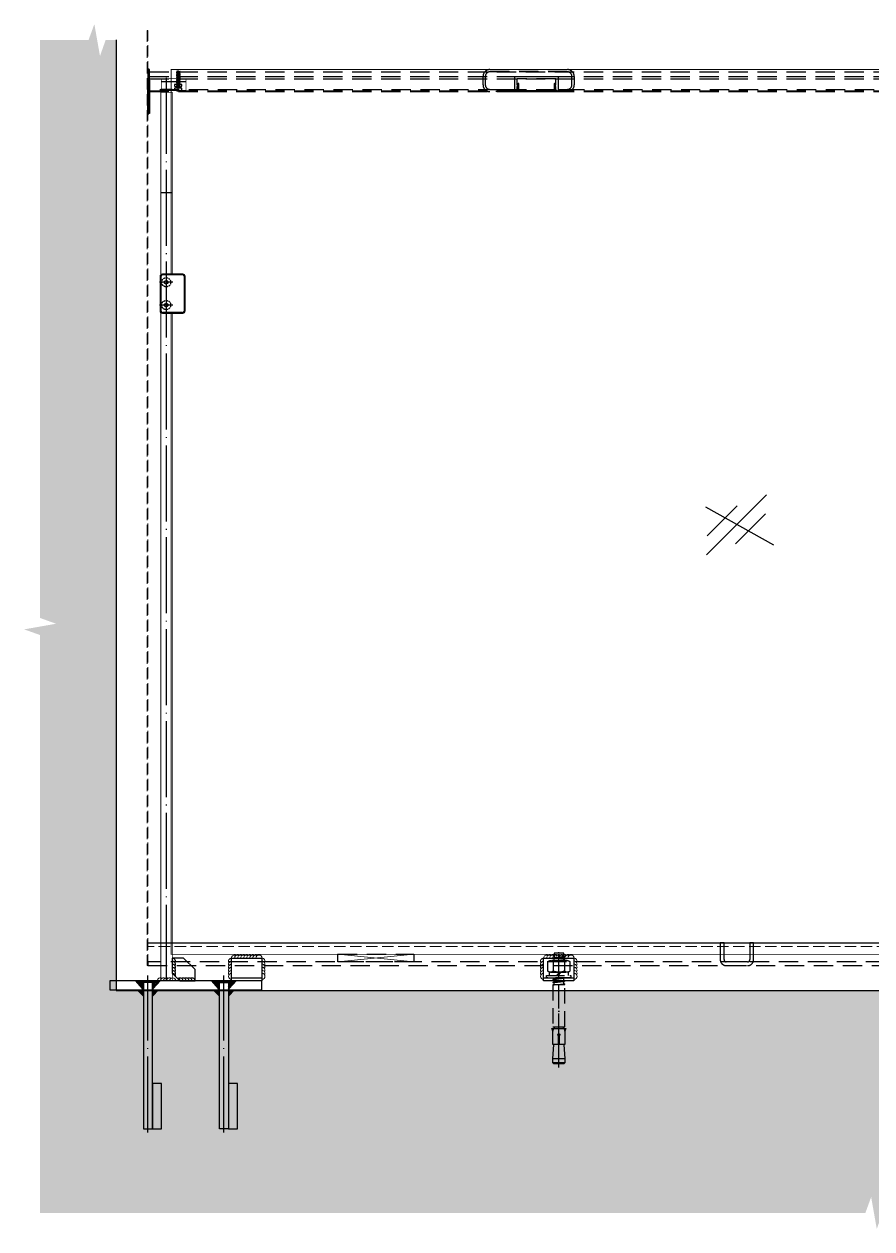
# Model space of a CAD drawing. Header units: millimetres. Extents: x -4 to 2227, y -13 to 1574.
# Drawn here: x -4 to 1111, y -13 to 1574 of the extents above; entities that cross this region are included whole.
import ezdxf

# ---------------------------------------------------------------- set-up
doc = ezdxf.new("R2010")
doc.units = ezdxf.units.MM
for name, pattern in [('CENTER', [2, 1.25, -0.25, 0.25, -0.25]), ('DASH', [0.35, 0.25, -0.1]), ('DASHED', [19.05, 12.7, -6.35]), ('DOTE', [2.42, 2, -0.2, 0.02, -0.2]), ('HIDDEN', [9.525, 6.35, -3.175])]:
    doc.linetypes.add(name, pattern=pattern)
for name, color, linetype in [('@F03_Section_Glass', 4, 'Continuous'), ('@F05_Section_Steel', 24, 'Continuous'), ('@F09_Submate', 8, 'Continuous'), ('@F17_Gridline_Other', 132, 'Continuous'), ('DIM', 8, 'Continuous'), ('F01_Section_Alu.E', 92, 'Continuous'), ('F06_Section_Steel', 24, 'Continuous'), ('F08_Hardware', 13, 'Continuous'), ('F09_Submate', 8, 'Continuous'), ('F23_Wall', 2, 'Continuous'), ('F25_Stru_Fill', 252, 'Continuous'), ('F26_Dote', 1, 'DOTE'), ('F57_Sign', 240, 'Continuous'), ('F58_Dote', 1, 'DOTE'), ('pj', 4, 'Continuous'), ('WELD', 8, 'Continuous'), ('XX', 6, 'DASHED'), ('ZX', 1, 'CENTER'), ('图框', 7, 'Continuous')]:
    doc.layers.add(name, color=color, linetype=linetype)
doc.layers.add('JY-11填充层', color=8, linetype='Continuous', lineweight=5)
doc.layers.add('虚线', color=6, linetype='HIDDEN', lineweight=13)
pattern_1 = [(45, (-65008.453, 15002.4512), (-1.122532015, 1.122532015), []), (135, (-65008.453, 15002.4512), (-1.122532015, -1.122532015), [])]
pattern_2 = [(45, (408.65, 349.05), (-112.25, 112.25), [])]

# ---------------------------------------------------------------- blocks, each defined once
blk = doc.blocks.new('A$C2D332B79')
at = {"layer": 'DIM', "linetype": 'DASHED', "ltscale": 450}
blk.add_line((7.2, 0), (358.3, 351.1), dxfattribs=at)
at = {"layer": 'DIM'}
for p, q in [((9.8, 110.5), (185.3, 286)), ((0, 279.9), (398.5, 58.2)), ((176.3, 65), (351.8, 240.6))]:
    blk.add_line(p, q, dxfattribs=at)
blk = doc.blocks.new('*U77')
at = {"layer": 'JY-11填充层'}
for centre, end in [((4, 0), 180), ((8, 0), 120), ((12, 0), 120), ((16, 0), 120), ((20, 0), 120), ((24, 0), 120)]:
    blk.add_arc(centre, 4, 0, end, dxfattribs=at)
blk = doc.blocks.new('*U14')
at = {"layer": 'JY-11填充层'}
for centre, end in [((4, 0), 180), ((8, 0), 120), ((12, 0), 120), ((16, 0), 120), ((20, 0), 120), ((24, 0), 120), ((28, 0), 120), ((32, 0), 120), ((36, 0), 120)]:
    blk.add_arc(centre, 4, 0, end, dxfattribs=at)
blk = doc.blocks.new('30角钢（平面）')
at = {"layer": '@F05_Section_Steel', "elevation": 0}
for points in [[(171496.2, -73616), (171496.2, -73586), (171456.2, -73586), (171456.2, -73616), (171496.2, -73616)], [(171496.2, -73612), (171496.2, -73612), (171456.2, -73612)]]:
    blk.add_lwpolyline(points, dxfattribs=at)
at = {"layer": 'JY-11填充层', "rotation": 90}
blk.add_blockref('*U77', (171456.2, -73614, 0), dxfattribs=at)
at = {"layer": 'JY-11填充层'}
blk.add_blockref('*U14', (171456.2, -73586, 0), dxfattribs=at)
at = {"layer": 'JY-11填充层', "xscale": -1, "rotation": 270}
blk.add_blockref('*U77', (171496.2, -73614, 0), dxfattribs=at)
blk = doc.blocks.new('FB10X15')
at = {"layer": 'F26_Dote', "linetype": 'DOTE', "ltscale": 10}
blk.add_line((73.71, 0), (-22.26, 0), dxfattribs=at)
at = {"layer": 'XX'}
for p, q in [((-17.34, -5), (-16.12, 5)), ((-14.16, 4), (-15.82, 4)), ((-14.84, -5), (-14.14, 0.74)), ((-13.06, 4.62), (-5.68, 4.62)), ((-2, 2), (-4.6, -0.6)), ((-2, 0.6), (-4.6, -2)), ((0.84, 4), (0, 4)), ((0.16, -5), (1.38, 5)), ((3.34, 4), (1.68, 4)), ((2.66, -5), (3.88, 5)), ((5.84, 4), (4.18, 4)), ((5.16, -5), (5.86, 0.74)), ((66.76, -5), (66.76, 5)), ((70.06, -5), (70.06, 5)), ((-15.14, -4), (-16.8, -4)), ((-14.14, -4), (-14.3, -4)), ((-13.06, -4.62), (-5.68, -4.62)), ((2.36, -4), (0.7, -4)), ((4.86, -4), (3.2, -4)), ((5.86, -4), (5.7, -4))]:
    blk.add_line(p, q, dxfattribs=at)
for points in [[(0, 10.1), (-2, 10.1), (-2, -9.9), (0, -9.9)], [(-17.34, -5), (-16.8, -4), (-15.82, 4), (-16.12, 5), (-16.66, 4), (-17.64, -4)], [(-4.6, 8.05), (-2, 8.05), (-2, -8.05), (-4.6, -8.05)], [(2.66, -5), (3.2, -4), (4.18, 4), (3.88, 5), (3.34, 4), (2.36, -4)], [(40.26, -5), (5.86, -5), (5.86, 5), (40.26, 5)]]:
    blk.add_lwpolyline(points, close=True, dxfattribs=at)
for points in [[(-17.64, -4), (-20.14, -4), (-20.14, 4), (-16.66, 4)], [(-14.14, 4.03), (-14.16, 4), (-15.14, -4), (-14.84, -5), (-14.3, -4), (-14.14, -2.68)], [(0, -4.47), (0.16, -5), (0.7, -4), (1.68, 4), (1.38, 5), (0.84, 4), (0, -2.86)], [(5.86, 4.03), (5.84, 4), (4.86, -4), (5.16, -5), (5.7, -4), (5.86, -2.68)], [(40.26, 3.9), (41.86, 3.9)], [(54.86, -4.13), (66.76, -5), (70.06, -5), (70.86, -4.2), (70.86, 4.2), (70.06, 5), (66.76, 5), (54.86, 4.13)], [(41.86, -3.9), (40.26, -3.9)]]:
    blk.add_lwpolyline(points, dxfattribs=at)
for points in [[(-13.06, 9.24), (-5.68, 9.24, -0.221695), (-4.6, 6.93), (-4.6, -6.93, -0.221695), (-5.68, -9.24), (-13.06, -9.24, -0.221695), (-14.14, -6.93), (-14.14, 6.93, -0.221695)], [(43.86, -5), (54.86, -5), (54.86, -0.6), (47.39, -0.6, -2.21525), (47.39, 0.6), (54.86, 0.6), (54.86, 5), (43.86, 5), (41.86, 5.8), (41.86, -5.8)]]:
    blk.add_lwpolyline(points, format="xyb", close=True, dxfattribs=at)
for points in [[(-14.14, 6.93, 0.221695), (-13.06, 4.62, 0.233154), (-13.06, -4.62, 0.221695), (-14.14, -6.93)], [(-4.6, 6.93, -0.221695), (-5.68, 4.62, -0.233154), (-5.68, -4.62, -0.221695), (-4.6, -6.93)]]:
    blk.add_lwpolyline(points, format="xyb", dxfattribs=at)
for centre, start, end in [((40.11, 23.2), 275.41211, 281.64943), ((40.11, -23.2), 78.35057, 84.58789)]:
    blk.add_arc(centre, 18.59, start, end, dxfattribs=at)
blk = doc.blocks.new('YM02-V')
at = {"layer": 'F06_Section_Steel'}
h = blk.add_hatch(dxfattribs=at)
h.set_pattern_fill('ANSI37', color=4, style=0)
h.set_pattern_definition(pattern_1)
h.paths.add_polyline_path([(0, 66), (0, 50), (2, 50), (2, 56), (10, 56), (10, 57)])
h.paths.add_polyline_path([(12, 64), (12, 56), (20, 56)])
h.paths.add_polyline_path([(12, 57), (10, 57), (10, 56), (12, 56)])
h.paths.add_polyline_path([(12, 44), (10, 44), (10, 43), (12, 43)])
h.paths.add_polyline_path([(10, 43), (10, 44), (2, 44), (2, 50), (0, 50), (0, 34)])
h.paths.add_polyline_path([(20, 44), (12, 44), (12, 36)])
h = blk.add_hatch(dxfattribs=at)
h.set_pattern_fill('ANSI37', color=4, style=0)
h.set_pattern_definition(pattern_1)
h.paths.add_polyline_path([(0, -66), (0, -50), (2, -50), (2, -56), (10, -56), (10, -57)])
h.paths.add_polyline_path([(12, -64), (12, -56), (20, -56)])
h.paths.add_polyline_path([(12, -57), (10, -57), (10, -56), (12, -56)])
h.paths.add_polyline_path([(12, -44), (10, -44), (10, -43), (12, -43)])
h.paths.add_polyline_path([(10, -43), (10, -44), (2, -44), (2, -50), (0, -50), (0, -34)])
h.paths.add_polyline_path([(20, -44), (12, -44), (12, -36)])
at = {"layer": 'F06_Section_Steel', "color": 4}
for p, q in [((10, 57), (0, 66)), ((12, 64), (20, 56)), ((12, 57), (10, 57)), ((10, 57), (10, 56)), ((10, 43), (0, 34)), ((10, 43), (10, 44)), ((12, 43), (10, 43)), ((12, 36), (20, 44)), ((10, -43), (0, -34)), ((12, -43), (10, -43)), ((10, -43), (10, -44)), ((12, -36), (20, -44)), ((10, -57), (0, -66)), ((10, -57), (10, -56)), ((12, -57), (10, -57)), ((12, -64), (20, -56))]:
    blk.add_line(p, q, dxfattribs=at)
at = {"layer": 'F06_Section_Steel'}
for points in [[(12, -100), (12, 100), (0, 100), (0, -100)], [(195, 68), (135, 68), (135, 56), (195, 56), (195, 68)], [(195, 44), (2, 44), (2, 56), (195, 56), (195, 44)], [(195, -44), (2, -44), (2, -56), (195, -56), (195, -44)], [(195, -32), (135, -32), (135, -44), (195, -44), (195, -32)]]:
    blk.add_lwpolyline(points, close=True, dxfattribs=at)
at = {"layer": 'F58_Dote', "ltscale": 50}
for p, q in [((199.6, 50), (-6.9, 50)), ((199.6, -50), (-6.9, -50))]:
    blk.add_line(p, q, dxfattribs=at)
blk = doc.blocks.new('肋板')
at = {"layer": '@F05_Section_Steel', "elevation": 0}
blk.add_lwpolyline([(-135353.8, 59079.8), (-135373.8, 59079.8), (-135373.8, 59094.8), (-135358.8, 59109.8), (-135343.8, 59109.8), (-135343.8, 59089.8)], close=True, dxfattribs=at)
at = {"layer": 'WELD'}
for centre, start, end in [((-135343.8, 59105.8, 0), 90, 210), ((-135343.8, 59101.8, 0), 90, 210), ((-135343.8, 59097.8, 0), 90, 210), ((-135343.8, 59093.8, 0), 90, 210), ((-135343.8, 59101.8, 0), 90, 150), ((-135343.8, 59097.8, 0), 90, 150), ((-135343.8, 59093.8, 0), 90, 150), ((-135369.8, 59079.8, 0), 60, 180), ((-135365.8, 59079.8, 0), 60, 180), ((-135365.8, 59079.8, 0), 120, 180), ((-135361.8, 59079.8, 0), 60, 180), ((-135361.8, 59079.8, 0), 120, 180), ((-135357.8, 59079.8, 0), 60, 180), ((-135357.8, 59079.8, 0), 120, 180), ((-135353.8, 59079.8, 0), 60, 180), ((-135353.8, 59079.8, 0), 120, 180), ((-135349.8, 59079.8, 0), 90, 180), ((-135349.8, 59079.8, 0), 120, 180), ((-135343.8, 59089.8, 0), 90, 210), ((-135343.8, 59085.8, 0), 90, 180), ((-135343.8, 59089.8, 0), 90, 150), ((-135343.8, 59085.8, 0), 90, 150)]:
    blk.add_arc(centre, 4, start, end, dxfattribs=at)
blk = doc.blocks.new('*U83')
at = {"layer": 'JY-11填充层'}
for centre, end in [((4, 0), 180), ((8, 0), 120), ((12, 0), 120), ((16, 0), 120), ((20, 0), 120)]:
    blk.add_arc(centre, 4, 0, end, dxfattribs=at)
blk = doc.blocks.new('*U23')
at = {"layer": 'pj'}
for p, q in [((-2.1, 0), (-2.1, -0.5)), ((-2.5, -0.8), (2.5, -0.4)), ((-2.5, -0.8), (2.5, -0.4)), ((-2.1, -0.5), (-2.5, -0.8)), ((-2.5, -0.8), (-2.5, -0.8)), ((-2.5, -0.8), (-2.1, -1.1)), ((-2.5, -1.6), (2.5, -1.2)), ((-2.5, -1.6), (2.5, -1.2)), ((-2.1, -1.3), (-2.5, -1.6)), ((-2.5, -1.6), (-2.5, -1.6)), ((-2.5, -1.6), (-2.1, -1.9)), ((-2.5, -2.4), (2.5, -2)), ((-2.5, -2.4), (2.5, -2)), ((-2.5, -2.4), (-2.1, -2.1)), ((-2.1, -2.7), (-2.5, -2.4)), ((-2.5, -2.4), (-2.5, -2.4)), ((-2.5, -3.2), (2.5, -2.8)), ((-2.5, -3.2), (2.5, -2.8)), ((-2.5, -3.2), (-2.1, -2.9)), ((-2.5, -3.2), (-2.5, -3.2)), ((-2.1, -3.5), (-2.5, -3.2)), ((-2.5, -4), (2.5, -3.6)), ((-2.5, -4), (2.5, -3.6)), ((-2.5, -4), (-2.1, -3.7)), ((-2.5, -4), (-2.5, -4)), ((-2.1, -4.3), (-2.5, -4)), ((-2.5, -4.8), (2.5, -4.4)), ((-2.5, -4.8), (2.5, -4.4)), ((-2.5, -4.8), (-2.1, -4.5)), ((-2.5, -4.8), (-2.5, -4.8)), ((-2.1, -5.1), (-2.5, -4.8)), ((-2.5, -5.6), (2.5, -5.2)), ((-2.5, -5.6), (2.5, -5.2)), ((-2.5, -5.6), (-2.1, -5.3)), ((-2.5, -5.6), (-2.5, -5.6)), ((-2.1, -5.9), (-2.5, -5.6)), ((-2.5, -6.4), (2.5, -6)), ((-2.5, -6.4), (2.5, -6)), ((-2.5, -6.4), (-2.1, -6.1)), ((-2.5, -6.4), (-2.5, -6.4)), ((-2.1, -6.7), (-2.5, -6.4)), ((-2.5, -7.2), (2.5, -6.8)), ((-2.5, -7.2), (2.5, -6.8)), ((-2.5, -7.2), (-2.1, -6.9)), ((-2.5, -7.2), (-2.5, -7.2)), ((-2.1, -7.5), (-2.5, -7.2)), ((-2.5, -8), (2.5, -7.6)), ((-2.5, -8), (2.5, -7.6)), ((-2.5, -8), (-2.1, -7.7)), ((-2.5, -8), (-2.5, -8)), ((-2.1, -8.3), (-2.5, -8)), ((-2.5, -8.8), (2.5, -8.4)), ((-2.5, -8.8), (2.5, -8.4)), ((-2.5, -8.8), (-2.1, -8.5)), ((-2.5, -8.8), (-2.5, -8.8)), ((-2.1, -9.1), (-2.5, -8.8)), ((-2.5, -9.6), (2.5, -9.2)), ((-2.5, -9.6), (2.5, -9.2)), ((-2.5, -9.6), (-2.1, -9.3)), ((-2.5, -9.6), (-2.5, -9.6)), ((-2.1, -9.9), (-2.5, -9.6)), ((-2.5, -10.4), (2.5, -10)), ((-2.5, -10.4), (2.5, -10)), ((-2.5, -10.4), (-2.1, -10.1)), ((-2.5, -10.4), (-2.5, -10.4)), ((-2.1, -10.7), (-2.5, -10.4)), ((-2.5, -11.2), (2.5, -10.8)), ((-2.5, -11.2), (2.5, -10.8)), ((-2.5, -11.2), (-2.1, -10.9)), ((-2.5, -11.2), (-2.5, -11.2)), ((-2.1, -11.5), (-2.5, -11.2)), ((-2.5, -12), (2.5, -11.6)), ((-2.5, -12), (2.5, -11.6)), ((-2.5, -12), (-2.1, -11.7)), ((-2.5, -12), (-2.5, -12)), ((-2.1, -12.3), (-2.5, -12)), ((-2.5, -12.8), (2.5, -12.4)), ((-2.5, -12.8), (2.5, -12.4)), ((-2.5, -12.8), (-2.1, -12.5)), ((-2.5, -12.8), (-2.5, -12.8)), ((-2.1, -13.1), (-2.5, -12.8)), ((-2.5, -13.6), (2.5, -13.2)), ((-2.5, -13.6), (2.5, -13.2)), ((-2.5, -13.6), (-2.1, -13.3)), ((-2.5, -13.6), (-2.5, -13.6)), ((-2.1, -13.9), (-2.5, -13.6)), ((-2.5, -14.4), (2.5, -14)), ((-2.5, -14.4), (2.5, -14)), ((-2.5, -14.4), (-2.1, -14.1)), ((-2.1, -14.7), (-2.5, -14.4)), ((-2.5, -14.4), (-2.5, -14.4)), ((-2.5, -15.2), (2.5, -14.8)), ((-2.5, -15.2), (2.5, -14.8)), ((-2.1, -14.9), (-2.5, -15.2)), ((-2.5, -15.2), (-2.5, -15.2)), ((-2.5, -15.2), (-2.1, -15.5)), ((-2.5, -16), (2.5, -15.6)), ((-2.5, -16), (2.5, -15.6)), ((-2.1, -15.7), (-2.5, -16)), ((-2.1, -0.5), (2.1, -0.1)), ((-2.1, -1.1), (2.1, -0.7)), ((-2.1, -1.3), (2.1, -0.9)), ((-2.1, -1.1), (-2.1, -1.3)), ((-2.1, -1.9), (2.1, -1.5)), ((-2.1, -2.1), (2.1, -1.7)), ((-2.1, -1.9), (-2.1, -2)), ((-2.1, -2.1), (-2.1, -2)), ((-2.1, -2.7), (2.1, -2.3)), ((-2.1, -2.9), (2.1, -2.5)), ((-2.1, -2.7), (-2.1, -2.8)), ((-2.1, -2.9), (-2.1, -2.8)), ((-2.1, -3.5), (2.1, -3.1)), ((-2.1, -3.7), (2.1, -3.3)), ((-2.1, -3.5), (-2.1, -3.6)), ((-2.1, -3.7), (-2.1, -3.6)), ((-2.1, -4.3), (2.1, -3.9)), ((-2.1, -4.5), (2.1, -4.1)), ((-2.1, -4.3), (-2.1, -4.4)), ((-2.1, -4.5), (-2.1, -4.4)), ((-2.1, -5.1), (2.1, -4.7)), ((-2.1, -5.3), (2.1, -4.9)), ((-2.1, -5.1), (-2.1, -5.2)), ((-2.1, -5.3), (-2.1, -5.2)), ((-2.1, -5.9), (2.1, -5.5)), ((-2.1, -6.1), (2.1, -5.7)), ((-2.1, -5.9), (-2.1, -6)), ((-2.1, -6.1), (-2.1, -6)), ((-2.1, -6.7), (2.1, -6.3)), ((-2.1, -6.9), (2.1, -6.5)), ((-2.1, -6.7), (-2.1, -6.8)), ((-2.1, -6.9), (-2.1, -6.8)), ((-2.1, -7.5), (2.1, -7.1)), ((-2.1, -7.7), (2.1, -7.3)), ((-2.1, -7.5), (-2.1, -7.6)), ((-2.1, -7.7), (-2.1, -7.6)), ((-2.1, -8.3), (2.1, -7.9)), ((-2.1, -8.5), (2.1, -8.1)), ((-2.1, -8.3), (-2.1, -8.4)), ((-2.1, -8.5), (-2.1, -8.4)), ((-2.1, -9.1), (2.1, -8.7)), ((-2.1, -9.3), (2.1, -8.9)), ((-2.1, -9.1), (-2.1, -9.2)), ((-2.1, -9.3), (-2.1, -9.2)), ((-2.1, -9.9), (2.1, -9.5)), ((-2.1, -10.1), (2.1, -9.7)), ((-2.1, -9.9), (-2.1, -10)), ((-2.1, -10.1), (-2.1, -10)), ((-2.1, -10.7), (2.1, -10.3)), ((-2.1, -10.9), (2.1, -10.5)), ((-2.1, -10.7), (-2.1, -10.8)), ((-2.1, -10.9), (-2.1, -10.8)), ((-2.1, -11.5), (2.1, -11.1)), ((-2.1, -11.7), (2.1, -11.3)), ((-2.1, -11.5), (-2.1, -11.6)), ((-2.1, -11.7), (-2.1, -11.6)), ((-2.1, -12.3), (2.1, -11.9)), ((-2.1, -12.5), (2.1, -12.1)), ((-2.1, -12.3), (-2.1, -12.4)), ((-2.1, -12.5), (-2.1, -12.4)), ((-2.1, -13.1), (2.1, -12.7)), ((-2.1, -13.3), (2.1, -12.9)), ((-2.1, -13.1), (-2.1, -13.2)), ((-2.1, -13.3), (-2.1, -13.2)), ((-2.1, -13.9), (2.1, -13.5)), ((-2.1, -14.1), (2.1, -13.7)), ((-2.1, -14.1), (-2.1, -13.9)), ((-2.1, -14.7), (2.1, -14.3)), ((-2.1, -14.9), (2.1, -14.5)), ((-2.1, -14.8), (-2.1, -14.7)), ((-2.1, -14.8), (-2.1, -14.9)), ((-2.1, -15.5), (2.1, -15.1)), ((-2.1, -15.7), (2.1, -15.3)), ((-2.1, -15.5), (-2.1, -15.7)), ((2.1, 0), (2.1, -0.1)), ((2.1, -0.1), (2.5, -0.4)), ((2.5, -0.4), (2.1, -0.7)), ((2.1, -0.7), (2.1, -0.9)), ((2.1, -0.9), (2.5, -1.2)), ((2.5, -1.2), (2.1, -1.5)), ((2.1, -1.5), (2.1, -1.6)), ((2.1, -1.7), (2.1, -1.6)), ((2.5, -2), (2.1, -1.7)), ((2.1, -2.3), (2.5, -2)), ((2.1, -2.3), (2.1, -2.4)), ((2.1, -2.5), (2.1, -2.4)), ((2.5, -2.8), (2.1, -2.5)), ((2.1, -3.1), (2.5, -2.8)), ((2.1, -3.1), (2.1, -3.2)), ((2.1, -3.3), (2.1, -3.2)), ((2.5, -3.6), (2.1, -3.3)), ((2.1, -3.9), (2.5, -3.6)), ((2.1, -3.9), (2.1, -4)), ((2.1, -4.1), (2.1, -4)), ((2.5, -4.4), (2.1, -4.1)), ((2.1, -4.7), (2.5, -4.4)), ((2.1, -4.7), (2.1, -4.8)), ((2.1, -4.9), (2.1, -4.8)), ((2.5, -5.2), (2.1, -4.9)), ((2.1, -5.5), (2.5, -5.2)), ((2.1, -5.5), (2.1, -5.6)), ((2.1, -5.7), (2.1, -5.6)), ((2.5, -6), (2.1, -5.7)), ((2.1, -6.3), (2.5, -6)), ((2.1, -6.3), (2.1, -6.4)), ((2.1, -6.5), (2.1, -6.4)), ((2.5, -6.8), (2.1, -6.5)), ((2.1, -7.1), (2.5, -6.8)), ((2.1, -7.1), (2.1, -7.2)), ((2.1, -7.3), (2.1, -7.2)), ((2.5, -7.6), (2.1, -7.3)), ((2.1, -7.9), (2.5, -7.6)), ((2.1, -7.9), (2.1, -8)), ((2.1, -8.1), (2.1, -8)), ((2.5, -8.4), (2.1, -8.1)), ((2.1, -8.7), (2.5, -8.4)), ((2.1, -8.7), (2.1, -8.8)), ((2.1, -8.9), (2.1, -8.8)), ((2.5, -9.2), (2.1, -8.9)), ((2.1, -9.5), (2.5, -9.2)), ((2.1, -9.5), (2.1, -9.6)), ((2.1, -9.7), (2.1, -9.6)), ((2.5, -10), (2.1, -9.7)), ((2.1, -10.3), (2.5, -10)), ((2.1, -10.3), (2.1, -10.4)), ((2.1, -10.5), (2.1, -10.4)), ((2.5, -10.8), (2.1, -10.5)), ((2.1, -11.1), (2.5, -10.8)), ((2.1, -11.1), (2.1, -11.2)), ((2.1, -11.3), (2.1, -11.2)), ((2.5, -11.6), (2.1, -11.3)), ((2.1, -11.9), (2.5, -11.6)), ((2.1, -11.9), (2.1, -12)), ((2.1, -12.1), (2.1, -12)), ((2.5, -12.4), (2.1, -12.1)), ((2.1, -12.7), (2.5, -12.4)), ((2.1, -12.7), (2.1, -12.8)), ((2.1, -12.9), (2.1, -12.8)), ((2.5, -13.2), (2.1, -12.9)), ((2.1, -13.5), (2.5, -13.2)), ((2.1, -13.7), (2.1, -13.5)), ((2.5, -14), (2.1, -13.7)), ((2.1, -14.3), (2.5, -14)), ((2.1, -14.4), (2.1, -14.3)), ((2.1, -14.4), (2.1, -14.5)), ((2.1, -14.5), (2.5, -14.8)), ((2.5, -14.8), (2.1, -15.1)), ((2.1, -15.1), (2.1, -15.3)), ((2.1, -15.3), (2.5, -15.6)), ((2.5, -15.6), (2.1, -15.9)), ((2.5, -0.4), (2.5, -0.4)), ((2.5, -1.2), (2.5, -1.2)), ((2.5, -2), (2.5, -2)), ((2.5, -2.8), (2.5, -2.8)), ((2.5, -3.6), (2.5, -3.6)), ((2.5, -4.4), (2.5, -4.4)), ((2.5, -5.2), (2.5, -5.2)), ((2.5, -6), (2.5, -6)), ((2.5, -6.8), (2.5, -6.8)), ((2.5, -7.6), (2.5, -7.6)), ((2.5, -8.4), (2.5, -8.4)), ((2.5, -9.2), (2.5, -9.2)), ((2.5, -10), (2.5, -10)), ((2.5, -10.8), (2.5, -10.8)), ((2.5, -11.6), (2.5, -11.6)), ((2.5, -12.4), (2.5, -12.4)), ((2.5, -13.2), (2.5, -13.2)), ((2.5, -14), (2.5, -14)), ((2.5, -14.8), (2.5, -14.8)), ((2.5, -15.6), (2.5, -15.6)), ((-2.5, -16), (-2.5, -16)), ((-2.5, -16), (-2.1, -16.3)), ((-2.5, -16.8), (2.5, -16.4)), ((-2.5, -16.8), (2.5, -16.4)), ((-2.5, -16.8), (-2.1, -16.5)), ((-2.1, -17.1), (-2.5, -16.8)), ((-2.5, -16.8), (-2.5, -16.8)), ((-2.1, -16.3), (2.1, -15.9)), ((-2.1, -16.5), (2.1, -16.1)), ((-2.1, -16.3), (-2.1, -16.4)), ((-2.1, -16.5), (-2.1, -16.4)), ((-2.1, -17.1), (2.1, -16.7)), ((-2.1, -17.2), (-2.1, -17.1)), ((2.5, -17.2), (-2.1, -17.2)), ((-0.9, -17.2), (2.1, -16.9)), ((1.8, -17.2), (2.5, -17.2)), ((2.1, -15.9), (2.1, -16)), ((2.1, -16.1), (2.1, -16)), ((2.5, -16.4), (2.1, -16.1)), ((2.1, -16.7), (2.5, -16.4)), ((2.1, -16.9), (2.1, -16.7)), ((2.5, -17.2), (2.1, -16.9)), ((2.5, -16.4), (2.5, -16.4)), ((2.5, -17.2), (2.5, -17.2))]:
    blk.add_line(p, q, dxfattribs=at)
blk.add_lwpolyline([(-4.8, 2.1), (-4.8, 0), (4.8, 0), (4.8, 2.1, 0.148437), (0.4, 3.7), (0.4, 3.5), (-0.4, 3.5), (-0.4, 3.7, 0.148437)], format="xyb", close=True, dxfattribs=at)
at = {"layer": 'ZX', "ltscale": 0.1}
blk.add_line((0, 4.7), (0, -18.2), dxfattribs=at)

msp = doc.modelspace()

# ---------------------------------------------------------------- hatches: boundary and pattern name
at = {"layer": 'F09_Submate', "linetype": 'ByBlock'}
h = msp.add_hatch(dxfattribs=at)
h.set_pattern_fill('DOTS', color=8, scale=0.75, style=0)
h.set_pattern_definition([(0, (-4771315.449, -2191642.4098), (0.5953125, 1.190625), [0, -1.190625])])
edge = h.paths.add_edge_path()
edge.add_arc((160.6, 1454.3), 2, 90, 179.9327)
edge.add_line((158.6, 1454.3), (158.6, 1514.1))
edge.add_line((158.6, 1514.1), (158.6, 1516.1))
edge.add_arc((160.6, 1516.1), 2, 180, 270)
edge.add_line((160.6, 1514.1), (160.6, 1456.3))
h = msp.add_hatch(dxfattribs=at)
h.set_pattern_fill('DOTS', color=8, scale=0.75, style=0)
h.set_pattern_definition([(0, (-4771315.449, -2191642.4096), (0.5953125, 1.190625), [0, -1.190625])])
edge = h.paths.add_edge_path()
edge.add_arc((160.6, 1454.3), 2, 90, 179.9327)
edge.add_line((158.6, 1454.3), (158.6, 1514.1))
edge.add_line((158.6, 1514.1), (158.6, 1516.1))
edge.add_arc((160.6, 1516.1), 2, 180, 270)
edge.add_line((160.6, 1514.1), (160.6, 1456.3))
at = {"layer": 'F25_Stru_Fill'}
h = msp.add_hatch(dxfattribs=at)
h.set_pattern_fill('钢筋混凝土', color=256, scale=15, style=0)
h.set_pattern_definition([(45, (-4685023.83, -2137521.916), (-26.5165043, 26.5165043), []), (50, (-4685023.83, -2137521.92), (107.5890274, -9.4128202), [11.25, -123.75]), (355, (-4685023.83, -2137521.92), (-20.8127, 112.82882), [9, -99]), (100.4514, (-4685014.87, -2137522.7), (86.7764073, 103.4159313), [9.5610285, -105.1713168]), (46.1842, (-4685023.83, -2137491.92), (160.0861573, -24.827852), [16.875, -185.625]), (96.6356, (-4685010.49, -2137493.99), (140.199406, 146.1176806), [14.341543, -157.75695]), (351.1842, (-4685023.83, -2137491.92), (140.199292, 146.11779), [13.5, -148.5]), (21, (-4685008.83, -2137499.42), (89.5360578, -60.3928336), [11.25, -123.75]), (326, (-4685008.83, -2137499.42), (36.4972998, 108.7725068), [9, -99]), (71.4514, (-4685001.37, -2137504.45), (126.0333943, 48.3795745), [9.5610285, -105.1713168]), (37.5, (-4685023.83, -2137521.916), (1.8239783, 49.93407807), [0, -97.8, 0, -100.5, 0, -99.375]), (7.5, (-4685023.83, -2137521.916), (39.4604306, 59.1617568), [0, -57.3, 0, -95.55, 0, -37.875]), (327.5, (-4685057.28, -2137521.916), (80.07336543, -3.38323076), [0, -37.5, 0, -117, 0, -155.25]), (317.5, (-4685072.28, -2137521.916), (87.4779254, 15.01574735), [0, -48.75, 0, -77.7, 0, -110.25])])
h.paths.add_polyline_path([(2226.7, 779.9), (2205.7, 776.2), (2226.7, 768.7)], flags=17)
h.paths.add_polyline_path([(1854.2, 8.4), (1854.2, 301.5), (116.7, 301.5), (116.7, 1552.9), (102.9, 1552.9), (95.5, 1531.9), (88.1, 1573.9), (80.4, 1552.9), (16.7, 1552.9), (16.7, 791.9), (37.7, 784.3), (-4.3, 776.9), (16.7, 769.4), (16.7, 8.4), (1102.6, 8.4), (1110.2, 29.4), (1117.6, -12.6), (1125.1, 8.4)])
at = {"layer": 'JY-11填充层'}
h = msp.add_hatch(dxfattribs=at)
h.set_pattern_fill('ANSI31', color=256, scale=100)
h.set_pattern_definition(pattern_2)
h.paths.add_polyline_path([(408.6, 349.1), (458.6, 344.1), (508.6, 349.1)])
h = msp.add_hatch(dxfattribs=at)
h.set_pattern_fill('ANSI31', color=256, scale=100)
h.set_pattern_definition(pattern_2)
h.paths.add_polyline_path([(408.6, 339.1), (458.6, 344.1), (508.6, 339.1)])

# ---------------------------------------------------------------- linework, layer by layer
at = {"lineweight": -2, "ltscale": 0.1, "elevation": 0}
msp.add_lwpolyline([(204.1, 1193), (178.1, 1193, -0.414214), (175.1, 1196), (175.1, 1242, -0.414214), (178.1, 1245), (204.1, 1245, -0.414214), (207.1, 1242), (207.1, 1196, -0.414214)], format="xyb", close=True, dxfattribs=at)
at = {"layer": '@F03_Section_Glass', "const_width": 1, "elevation": 0}
msp.add_lwpolyline([(189.1, 1245), (189.1, 1514.1), (1732.9, 1514.1), (1732.9, 349.1), (189.1, 349.1), (189.1, 1193)], dxfattribs=at)
at = {"layer": '@F17_Gridline_Other', "linetype": 'DASH', "lineweight": 13, "ltscale": 60}
msp.add_line((1783.7, 359.1, 0), (158.6, 359.1, 0), dxfattribs=at)
at = {"layer": '@F17_Gridline_Other', "linetype": 'DASH', "lineweight": 13, "ltscale": 60, "elevation": 0}
msp.add_lwpolyline([(158.6, 334.1), (158.6, 1565.7), (157.6, 1565.7), (157.6, 334.1)], close=True, dxfattribs=at)
at = {"layer": 'F01_Section_Alu.E', "elevation": 0}
msp.add_lwpolyline([(160.6, 1497.6), (160.6, 1514.1, -0.414214), (158.6, 1516.1), (158.6, 1514.1), (158.6, 1497.6)], format="xyb", dxfattribs=at)
msp.add_lwpolyline([(160.6, 1497.6), (160.6, 1514.1, -0.414214), (158.6, 1516.1), (158.6, 1514.1), (158.6, 1497.6)], format="xyb", dxfattribs=at)
at = {"layer": 'F01_Section_Alu.E'}
msp.add_lwpolyline([(160.6, 1500), (160.6, 1456.3, 0.414214), (158.6, 1454.3), (158.6, 1456.3), (158.6, 1500)], format="xyb", dxfattribs=at)
at = {"layer": 'F06_Section_Steel', "ltscale": 20}
msp.add_line((208.6, 1498.1, 0), (176.1, 1498.1, 0), dxfattribs=at)
at = {"layer": 'F06_Section_Steel'}
for p, q in [((190.6, 1487.8, 0), (175.6, 1487.8, 0)), ((191.1, 1351.6, 0), (176.1, 1351.6, 0)), ((158.6, 364.1, 0), (1661.8, 364.1, 0))]:
    msp.add_line(p, q, dxfattribs=at)
at = {"layer": 'F06_Section_Steel', "const_width": 1, "elevation": 0}
msp.add_lwpolyline([(176.1, 1486.5), (208.6, 1486.5), (208.6, 1502), (176.1, 1502)], close=True, dxfattribs=at)
for points in [[(190.6, 1245), (190.6, 1484), (175.6, 1484), (175.6, 1245)], [(175.6, 1193), (175.6, 314.1), (190.6, 314.1), (190.6, 1193)]]:
    msp.add_lwpolyline(points, dxfattribs=at)
at = {"layer": 'F23_Wall', "elevation": 0}
msp.add_lwpolyline([(116.7, 1553.2), (116.7, 301.5), (1854.2, 301.5), (1854.2, 8.4)], dxfattribs=at)
at = {"layer": 'F25_Stru_Fill', "linetype": 'DASH', "ltscale": 10, "elevation": 0, "flags": 128}
for points in [[(184.6, 1232.9), (182.6, 1231.7), (180.6, 1232.9), (180.6, 1235.2), (182.6, 1236.4), (184.6, 1235.2)], [(184.6, 1202.9), (182.6, 1201.7), (180.6, 1202.9), (180.6, 1205.2), (182.6, 1206.4), (184.6, 1205.2)]]:
    msp.add_lwpolyline(points, close=True, dxfattribs=at)
at = {"layer": 'F25_Stru_Fill', "linetype": 'DASH', "ltscale": 10}
for centre, radius in [((182.6, 1234, 0), 6), ((182.6, 1234, 0), 2.31), ((182.6, 1204, 0), 6), ((182.6, 1204, 0), 2.31)]:
    msp.add_circle(centre, radius, dxfattribs=at)
at = {"layer": 'F58_Dote', "ltscale": 5}
for p, q in [((191.5, 1234, 0), (173.7, 1234, 0)), ((191.5, 1204, 0), (173.7, 1204, 0))]:
    msp.add_line(p, q, dxfattribs=at)
at = {"layer": 'F58_Dote', "ltscale": 50, "elevation": 0}
msp.add_lwpolyline([(183.1, 314.1), (183.1, 1511.1)], dxfattribs=at)
at = {"layer": 'JY-11填充层'}
for p, q in [((408.6, 339.1, 0), (508.6, 349.1, 0)), ((508.6, 339.1, 0), (408.6, 349.1, 0))]:
    msp.add_line(p, q, dxfattribs=at)
at = {"layer": 'XX', "ltscale": 2}
for p, q in [((160.6, 1511.1, 0), (1547.3, 1511.1, 0)), ((160.6, 1505, 0), (1546.4, 1505, 0)), ((160.6, 1502, 0), (1546.4, 1502, 0)), ((160.6, 1486.2, 0), (1550.9, 1486.2, 0)), ((160.6, 1485, 0), (1554.4, 1485, 0)), ((174.2, 1488, 0), (1548.7, 1488, 0))]:
    msp.add_line(p, q, dxfattribs=at)
at = {"layer": 'XX', "ltscale": 2, "elevation": 0}
for points in [[(644.2, 1502), (644.2, 1493.9, 0.414214), (644.6, 1493.5), (645, 1493.5, -0.554309), (645.4, 1492.9), (645, 1492.2, -0.286745), (644.7, 1492), (644.6, 1492, 0.414214), (644.2, 1491.6), (644.2, 1486.8, -0.414214), (643.7, 1486.3), (642.6, 1486.3, 0.414214), (642.1, 1485.8), (642.1, 1485.5, -0.414214), (641.6, 1485), (641.6, 1485), (608.5, 1485, -0.414214), (599.5, 1494), (599.5, 1505.1, -0.414214), (608.5, 1514.1), (710.5, 1514.1, -0.414214), (719.5, 1505.1), (719.5, 1494, -0.414214), (710.5, 1485), (707.6, 1485)], [(707.6, 1485), (697.8, 1485, -0.414214), (697.3, 1485.5), (697.3, 1485.8, 0.414214), (696.8, 1486.3), (695.7, 1486.3, -0.414214), (695.2, 1486.8), (695.2, 1491.6, 0.414214), (694.8, 1492), (694.7, 1492, -0.286745), (694.4, 1492.2), (694, 1492.9, -0.554309), (694.4, 1493.5), (694.8, 1493.5, 0.414214), (695.2, 1493.9), (695.2, 1502), (644.2, 1502)]]:
    msp.add_lwpolyline(points, format="xyb", dxfattribs=at)
for points in [[(710.5, 1511.1), (608.5, 1511.1, 0.414214), (602.5, 1505.1), (602.5, 1494, 0.414214), (608.5, 1488), (641.2, 1488), (641.2, 1505), (698.2, 1505), (698.2, 1488), (710.5, 1488, 0.414214), (716.5, 1494), (716.5, 1505.1, 0.414214)], [(669.7, 1486.2), (647.1, 1486.2, -0.590246), (646.4, 1487.4, 0.14145), (646.5, 1487.7), (646.5, 1495.3, 0.731771), (645.8, 1495.5), (645.1, 1494.6, 0.483383), (645.3, 1493.9, -0.305615), (645.5, 1493.6), (645.5, 1486.7, -0.414214), (645, 1486.2), (642.6, 1486.2, 0.414214), (642.2, 1485.8), (642.2, 1485.5, 0.414214), (642.7, 1485), (669.7, 1485), (696.7, 1485, 0.414214), (697.2, 1485.5), (697.2, 1485.8, 0.414214), (696.8, 1486.2), (694.4, 1486.2, -0.414214), (693.9, 1486.7), (693.9, 1493.6, -0.305615), (694.1, 1493.9, 0.483383), (694.3, 1494.6), (693.6, 1495.5, 0.731771), (692.9, 1495.3), (692.9, 1487.7, 0.14145), (693, 1487.4, -0.590246), (692.3, 1486.2)]]:
    msp.add_lwpolyline(points, format="xyb", close=True, dxfattribs=at)
msp.add_lwpolyline([(408.6, 349.1), (508.6, 349.1), (508.6, 339.1), (408.6, 339.1)], close=True, dxfattribs=at)
at = {"layer": 'XX', "ltscale": 2}
msp.add_lwpolyline([(955.6, 342.1), (955.6, 364.1), (950.6, 364.1), (950.6, 342.1, -0.414214), (947.6, 339.1), (919.6, 339.1, -0.414214), (916.6, 342.1), (916.6, 364.1), (911.6, 364.1), (911.6, 342.1, 0.414214), (919.6, 334.1), (947.6, 334.1, 0.414214)], format="xyb", close=True, dxfattribs=at)
msp.add_lwpolyline([(1661.8, 339.1), (158.6, 339.1), (158.6, 334.1), (1661.8, 334.1)], dxfattribs=at)
at = {"layer": '虚线', "lineweight": -2, "ltscale": 10, "elevation": 0}
msp.add_lwpolyline([(204.1, 1194), (178.1, 1194, -0.414214), (176.1, 1196), (176.1, 1242, -0.414214), (178.1, 1244), (204.1, 1244, -0.414214), (206.1, 1242), (206.1, 1196, -0.414214)], format="xyb", close=True, dxfattribs=at)

# ---------------------------------------------------------------- block references
at = {"rotation": 180}
for p in [(198.5, 1494.5, 0), (198.5, 1489.7, 0)]:
    msp.add_blockref('*U23', p, dxfattribs=at)
at = {"layer": '@F09_Submate', "xscale": -1}
msp.add_blockref('肋板', (-135153.2, -58765.8, 0), dxfattribs=at)
at = {"layer": 'F06_Section_Steel', "rotation": 270}
msp.add_blockref('YM02-V', (208.6, 314.1, 0), dxfattribs=at)
at = {"layer": 'F08_Hardware', "extrusion": (0, 0, -1), "xscale": 1.6, "yscale": 1.6, "zscale": -1.6, "rotation": 270}
msp.add_blockref('FB10X15', (-699.3, 318.1), dxfattribs=at)
at = {"layer": 'F57_Sign', "xscale": -1}
for p in [(171764.8, 73930, 0), (171764.8, 73930, 0), (172175.4, 73930, 0), (172175.4, 73930, 0)]:
    msp.add_blockref('30角钢（平面）', p, dxfattribs=at)
at = {"layer": 'JY-11填充层', "extrusion": (0, 0, -1), "zscale": -1}
msp.add_blockref('*U83', (-195.1, 314.1, 0), dxfattribs=at)
at = {"layer": '图框', "xscale": 0.2249999999476131, "yscale": 0.2249999999476131, "zscale": 0.2249999999476131}
msp.add_blockref('A$C2D332B79', (892.1, 875.1), dxfattribs=at)
msp.add_blockref('A$C2D332B79', (892.1, 875.1), dxfattribs=at)

doc.saveas('drawing.dxf')
